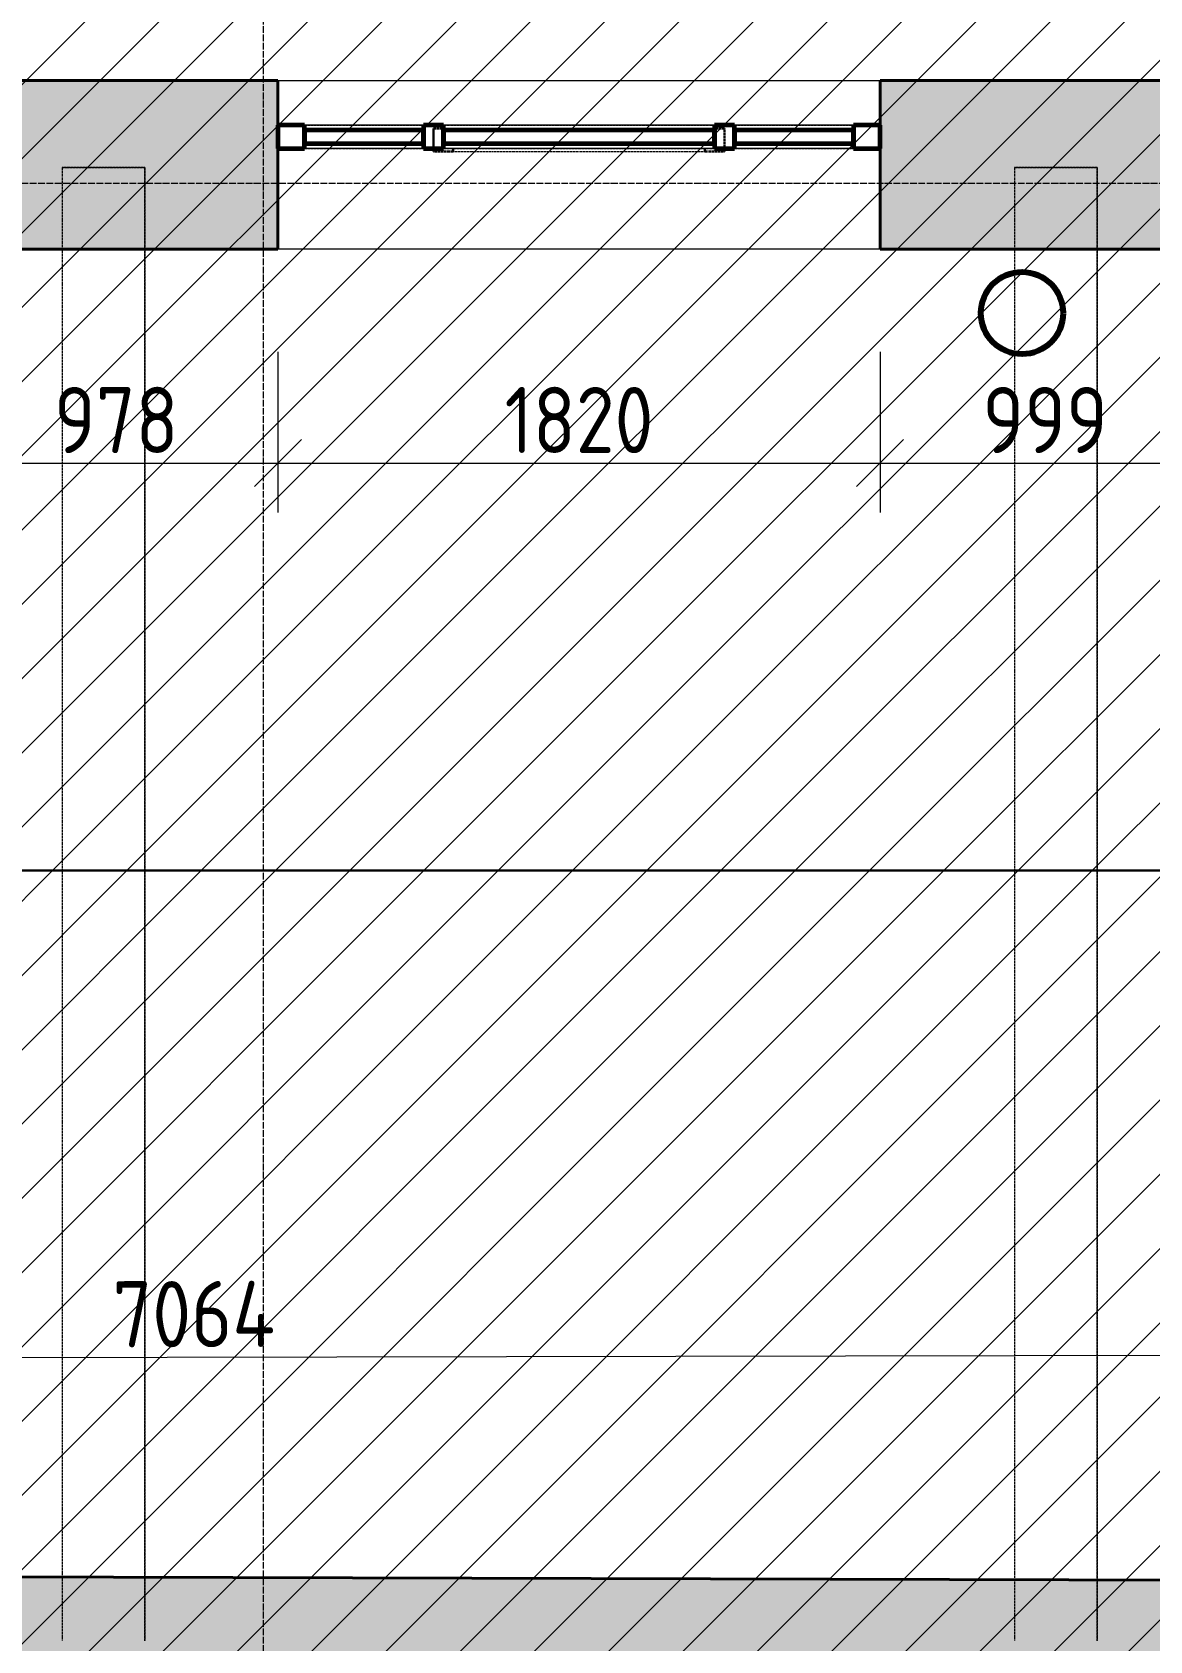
# Model space of a CAD drawing. Header units: millimetres. Extents: x -11886 to 379896, y -8130 to 47743.
# Drawn here: x 138550 to 141929, y 8999 to 13863 of the extents above; entities that cross this region are included whole.
import ezdxf

# ---------------------------------------------------------------- set-up
doc = ezdxf.new("R2010")
doc.units = ezdxf.units.MM
for name, pattern in [('ADSK_Линия сетки', [25, 20, -2.5, 0, -2.5]), ('ADSK_Сверху', [4.5, 3, -1.5]), ('ADSK_Снесено', [4.5, 3, -1.5])]:
    doc.linetypes.add(name, pattern=pattern)
for name, color, linetype, lineweight, true_color in [('_ Окна', 5, 'Continuous', 30, 0x0000ff), ('Витраж', 5, 'Continuous', 18, 0x0000ff), ('Окна', 5, 'Continuous', 18, 0x0000ff), ('Панели витража', 5, 'Continuous', 18, 0x0000ff), ('планы со стояками отопление_dwg', 7, 'Continuous', 9, 0x767676), ('Стены внутренние', 5, 'Continuous', 18, 0x0000ff), ('Стены наружные', 1, 'ADSK_Снесено', 18, 0xff0000)]:
    doc.layers.add(name, color=color, linetype=linetype, lineweight=lineweight, true_color=true_color)
for name, color, linetype, lineweight in [('Каркас', 7, 'Continuous', 18), ('Оси', 7, 'Continuous', 9), ('Размеры', 7, 'Continuous', 9), ('стояки', 7, 'Continuous', 9)]:
    doc.layers.add(name, color=color, linetype=linetype, lineweight=lineweight)
doc.styles.add('GOST Common_1', font='GOST_Common.ttf', dxfattribs={"width": 0.9, "height": 200})
doc.dimstyles.new('ADSK_Основной_2_мм_Округление_до_1_мм', dxfattribs={"dimscale": 304.8, "dimtxt": 201.142999, "dimasz": 0.463911, "dimexe": 0.492126, "dimexo": 0.492126, "dimgap": 0.098425, "dimtad": 1, "dimdec": 0, "dimdsep": 46, "dimtxsty": 'GOST Common_1', "dimblk1": 'OBLIQUE', "dimblk2": 'OBLIQUE', "dimsah": 1, "dimcen": 0.09, "dimdle": 0.492126, "dimazin": 2, "dimtfac": 1, "dimtdec": 4, "dimtix": 1, "dimtmove": 0, "dimatfit": 3, "dimfxl": 1, "dimtvp": 1, "dimtolj": 1, "dimtzin": 0, "dimlwd": 20, "dimlwe": 20, "dimarcsym": 2})
pattern_1 = [(45, (108139.4, 85026.59), (-112.2532, 112.2532), [])]

# ---------------------------------------------------------------- blocks, each defined once
blk = doc.blocks.new('Прямоугольный импост - 70х20_60мм-1225109-02 План 2-го этажа маркировочный')
at = {"layer": 'Витраж', "color": 161, "linetype": 'ADSK_Сверху', "true_color": 0xaaaaff}
for p, q in [((39665.6, 2434.5), (39665.6, 2364.5)), ((39745.6, 2434.5), (39665.6, 2434.5)), ((40135.6, 2434.5), (40105.6, 2434.5)), ((39745.6, 2364.5), (39665.6, 2364.5)), ((40135.6, 2364.5), (40105.6, 2364.5))]:
    blk.add_line(p, q, dxfattribs=at)
blk = doc.blocks.new('Прямоугольный импост - 70х20_60мм-1236811-02 План 2-го этажа маркировочный')
at = {"layer": 'Витраж', "color": 161, "linetype": 'ADSK_Сверху', "true_color": 0xaaaaff}
for p, q in [((-80, 35), (0, 35)), ((0, 35), (0, -35)), ((0, -35), (-80, -35))]:
    blk.add_line(p, q, dxfattribs=at)
blk = doc.blocks.new('Прямоугольный импост - 70х20_60мм-1236812-02 План 2-го этажа маркировочный')
at = {"layer": 'Витраж', "color": 161, "linetype": 'ADSK_Сверху', "true_color": 0xaaaaff}
for p, q in [((0, 35), (-80, 35)), ((0, -35), (0, 35)), ((-80, -35), (0, -35))]:
    blk.add_line(p, q, dxfattribs=at)
blk = doc.blocks.new('Прямоугольный импост - 70х20_60мм-1225111-02 План 2-го этажа маркировочный')
at = {"layer": 'Витраж', "color": 161, "linetype": 'ADSK_Сверху', "true_color": 0xaaaaff}
for p, q in [((40165.6, 2434.5), (40135.6, 2434.5)), ((41015.6, 2434.5), (40985.6, 2434.5)), ((40165.6, 2364.5), (40135.6, 2364.5)), ((41015.6, 2364.5), (40985.6, 2364.5))]:
    blk.add_line(p, q, dxfattribs=at)
blk = doc.blocks.new('Витраж-тент со смещением вовне - 60мм 30 сдвиг-1466982-02 План 2-го этажа маркировочный')
at = {"layer": '_ Окна', "color": 161, "linetype": 'ADSK_Сверху', "true_color": 0xaaaaff}
for p, q in [((-440, 25), (-440, -45)), ((-440, 25), (-410, 25)), ((-440, -45), (-440, 25)), ((440, 25), (410, 25)), ((440, -45), (440, 25)), ((440, -45), (440, 25)), ((-380, -45), (-440, -45)), ((-380, -35), (-380, -45)), ((380, -35), (380, -45)), ((380, -45), (440, -45))]:
    blk.add_line(p, q, dxfattribs=at)
at = {"layer": 'Окна', "color": 161, "linetype": 'ADSK_Сверху', "true_color": 0xaaaaff}
blk.add_line((-380, -45), (380, -45), dxfattribs=at)
blk = doc.blocks.new('Прямоугольный импост - 70х20_60мм-1225113-02 План 2-го этажа маркировочный')
at = {"layer": 'Витраж', "color": 161, "linetype": 'ADSK_Сверху', "true_color": 0xaaaaff}
for p, q in [((41045.6, 2434.5), (41015.6, 2434.5)), ((41485.6, 2434.5), (41405.6, 2434.5)), ((41485.6, 2364.5), (41485.6, 2434.5)), ((41045.6, 2364.5), (41015.6, 2364.5)), ((41485.6, 2364.5), (41405.6, 2364.5))]:
    blk.add_line(p, q, dxfattribs=at)
blk = doc.blocks.new('Прямоугольный импост - 70х60мм-1236807-02 План 2-го этажа маркировочный')
at = {"layer": 'Витраж', "color": 161, "linetype": 'ADSK_Сверху', "true_color": 0xaaaaff}
for p, q in [((-30, 35), (30, 35)), ((30, -35), (-30, -35))]:
    blk.add_line(p, q, dxfattribs=at)
blk = doc.blocks.new('Прямоугольный импост - 70х60мм-1225009-02 План 2-го этажа маркировочный')
at = {"layer": 'Витраж', "color": 161, "linetype": 'ADSK_Сверху', "true_color": 0xaaaaff}
for p, q in [((41045.6, 2434.5), (41045.6, 2364.5)), ((41405.6, 2434.5), (41045.6, 2434.5)), ((41405.6, 2364.5), (41405.6, 2434.5)), ((41405.6, 2364.5), (41045.6, 2364.5))]:
    blk.add_line(p, q, dxfattribs=at)
blk = doc.blocks.new('Прямоугольный импост - 70х60мм-1242018-02 План 2-го этажа маркировочный')
at = {"layer": 'Витраж', "color": 161, "linetype": 'ADSK_Сверху', "true_color": 0xaaaaff}
for p, q in [((40165.6, 2434.5), (40165.6, 2364.5)), ((40985.6, 2434.5), (40165.6, 2434.5)), ((40985.6, 2364.5), (40985.6, 2434.5)), ((40985.6, 2364.5), (40165.6, 2364.5))]:
    blk.add_line(p, q, dxfattribs=at)
blk = doc.blocks.new('Системная панель - _AR_Стекло_40мм_привязка по центру-V121-02 План 2-го этажа маркировочный')
at = {"layer": 'Панели витража', "color": 1, "lineweight": 60, "true_color": 0xff0000}
for p, q in [((180, 20), (-180, 20)), ((-180, 20), (-180, -20)), ((180, -20), (180, 20)), ((-180, -20), (180, -20))]:
    blk.add_line(p, q, dxfattribs=at)
blk = doc.blocks.new('Прямоугольный импост - 70х40_60мм-V87-02 План 2-го этажа маркировочный')
at = {"layer": 'Витраж'}
for p, q in [((3738.5, 35431.9), (3738.5, 35791.9)), ((3808.5, 35431.9), (3808.5, 35791.9))]:
    blk.add_line(p, q, dxfattribs=at)
blk = doc.blocks.new('Прямоугольный импост - 70х20_60мм-V122-02 План 2-го этажа маркировочный')
at = {"layer": 'Витраж', "color": 1, "lineweight": 60, "true_color": 0xff0000}
for p, q in [((-80, 35), (0, 35)), ((-80, -35), (-80, 35)), ((0, 35), (0, -35)), ((0, -35), (-80, -35))]:
    blk.add_line(p, q, dxfattribs=at)
blk = doc.blocks.new('Прямоугольный импост - 70х20_60мм-V123-02 План 2-го этажа маркировочный')
at = {"layer": 'Витраж', "color": 1, "lineweight": 60, "true_color": 0xff0000}
for p, q in [((0, 35), (-80, 35)), ((-80, 35), (-80, -35)), ((0, -35), (0, 35)), ((-80, -35), (0, -35))]:
    blk.add_line(p, q, dxfattribs=at)
blk = doc.blocks.new('Прямоугольный импост - 70х40_60мм-V45-02 План 2-го этажа маркировочный')
at = {"layer": 'Витраж'}
for p, q in [((-6006, 11432.9), (-6006, 11072.9)), ((-5936, 11432.9), (-5936, 11072.9))]:
    blk.add_line(p, q, dxfattribs=at)
blk = doc.blocks.new('Системная панель - _AR_Стекло_40мм_привязка по центру-V124-02 План 2-го этажа маркировочный')
at = {"layer": 'Панели витража', "color": 1, "lineweight": 60, "true_color": 0xff0000}
for p, q in [((410, 20), (-410, 20)), ((-410, 20), (-410, -20)), ((410, -20), (410, 20)), ((-410, -20), (410, -20))]:
    blk.add_line(p, q, dxfattribs=at)
blk = doc.blocks.new('Прямоугольный импост - 70х40_60мм-V46-02 План 2-го этажа маркировочный')
at = {"layer": 'Витраж'}
for p, q in [((-6006, 11012.9), (-6006, 10192.9)), ((-5936, 11012.9), (-5936, 10192.9))]:
    blk.add_line(p, q, dxfattribs=at)
blk = doc.blocks.new('Прямоугольный импост - 70х60мм-V125-02 План 2-го этажа маркировочный')
at = {"layer": 'Витраж', "color": 1, "lineweight": 60, "true_color": 0xff0000}
for p, q in [((-30, 35), (30, 35)), ((-30, -35), (-30, 35)), ((30, 35), (30, -35)), ((30, -35), (-30, -35))]:
    blk.add_line(p, q, dxfattribs=at)
blk = doc.blocks.new('планы со стояками отопление_dwg-1484427-02 План 2-го этажа маркировочный')
at = {"layer": 'стояки', "color": 246, "lineweight": 80, "true_color": 0x7f001f}
blk.add_circle((206659.1, 251420), 124.3, dxfattribs=at)
blk = doc.blocks.new('_Oblique')
at = {"color": 0, "linetype": 'ByBlock', "lineweight": -2}
blk.add_line((-0.5, -0.5), (0.5, 0.5), dxfattribs=at)
blk = doc.blocks.new('*D1646')
at = {"layer": 'Defpoints', "color": 0, "transparency": 16777216}
for p in [(142570.9, 9864.2), (135507.9, 9200.4), (142572.2, 9181.7)]:
    blk.add_point(p, dxfattribs=at)
at = {"layer": 'Размеры', "color": 0, "lineweight": 20, "transparency": 16777216}
for p, q in [((135507.6, 9350.4), (135506.3, 10000.3)), ((142571.9, 9331.7), (142570.6, 10014.2)), ((135356.6, 9850), (142720.9, 9864.4))]:
    blk.add_line(p, q, dxfattribs=at)
at = {"layer": 'Размеры', "color": 0, "lineweight": 20, "transparency": 16777216, "xscale": 141.4, "yscale": 141.4, "zscale": 141.4}
for p, rotation in [((142570.9, 9864.2), 0.112401266937691), ((135506.6, 9850.3), 180.1124012669377)]:
    blk.add_blockref('_Oblique', p, dxfattribs=dict(at, rotation=rotation))
at = {"layer": 'Размеры', "color": 0, "lineweight": 20, "transparency": 16777216, "insert": (139038.5, 9987.2), "char_height": 200, "width": 625.93, "attachment_point": 5, "rotation": 0.1124, "style": 'GOST Common_1'}
blk.add_mtext('\\A1;7064', dxfattribs=at)
blk = doc.blocks.new('*D1664')
at = {"layer": 'Defpoints', "color": 0, "transparency": 16777216}
for p in [(138315.2, 13046.6), (139293.2, 13046.6), (139293.2, 12560.2)]:
    blk.add_point(p, dxfattribs=at)
at = {"layer": 'Размеры', "color": 0, "lineweight": 20, "transparency": 16777216}
for p, q in [((138315.2, 12896.6), (138315.2, 12410.2)), ((139293.2, 12896.6), (139293.2, 12410.2)), ((138165.2, 12560.2), (139443.2, 12560.2))]:
    blk.add_line(p, q, dxfattribs=at)
at = {"layer": 'Размеры', "color": 0, "lineweight": 20, "transparency": 16777216, "xscale": 141.4, "yscale": 141.4, "zscale": 141.4, "rotation": 180}
blk.add_blockref('_Oblique', (138315.2, 12560.2), dxfattribs=at)
at = {"layer": 'Размеры', "color": 0, "lineweight": 20, "transparency": 16777216, "xscale": 141.4, "yscale": 141.4, "zscale": 141.4}
blk.add_blockref('_Oblique', (139293.2, 12560.2), dxfattribs=at)
at = {"layer": 'Размеры', "color": 0, "lineweight": 20, "transparency": 16777216, "insert": (138804.2, 12690.2), "char_height": 200, "width": 454.106, "attachment_point": 5, "style": 'GOST Common_1'}
blk.add_mtext('\\A1;978', dxfattribs=at)
blk = doc.blocks.new('*D1665')
at = {"layer": 'Defpoints', "color": 0, "transparency": 16777216}
for p in [(139293.2, 13046.6), (141113.2, 13046.6), (141113.2, 12560.2)]:
    blk.add_point(p, dxfattribs=at)
at = {"layer": 'Размеры', "color": 0, "lineweight": 20, "transparency": 16777216}
for p, q in [((139293.2, 12896.6), (139293.2, 12410.2)), ((141113.2, 12896.6), (141113.2, 12410.2)), ((139143.2, 12560.2), (141263.2, 12560.2))]:
    blk.add_line(p, q, dxfattribs=at)
at = {"layer": 'Размеры', "color": 0, "lineweight": 20, "transparency": 16777216, "xscale": 141.4, "yscale": 141.4, "zscale": 141.4, "rotation": 180}
blk.add_blockref('_Oblique', (139293.2, 12560.2), dxfattribs=at)
at = {"layer": 'Размеры', "color": 0, "lineweight": 20, "transparency": 16777216, "xscale": 141.4, "yscale": 141.4, "zscale": 141.4}
blk.add_blockref('_Oblique', (141113.2, 12560.2), dxfattribs=at)
at = {"layer": 'Размеры', "color": 0, "lineweight": 20, "transparency": 16777216, "insert": (140203.2, 12690.2), "char_height": 200, "width": 560.473, "attachment_point": 5, "style": 'GOST Common_1'}
blk.add_mtext('\\A1;1820', dxfattribs=at)
blk = doc.blocks.new('*D1666')
at = {"layer": 'Defpoints', "color": 0, "transparency": 16777216}
for p in [(141113.2, 13046.6), (142112.2, 13046.6), (142112.2, 12560.2)]:
    blk.add_point(p, dxfattribs=at)
at = {"layer": 'Размеры', "color": 0, "lineweight": 20, "transparency": 16777216}
for p, q in [((141113.2, 12896.6), (141113.2, 12410.2)), ((142112.2, 12896.6), (142112.2, 12410.2)), ((140963.2, 12560.2), (142262.2, 12560.2))]:
    blk.add_line(p, q, dxfattribs=at)
at = {"layer": 'Размеры', "color": 0, "lineweight": 20, "transparency": 16777216, "xscale": 141.4, "yscale": 141.4, "zscale": 141.4, "rotation": 180}
blk.add_blockref('_Oblique', (141113.2, 12560.2), dxfattribs=at)
at = {"layer": 'Размеры', "color": 0, "lineweight": 20, "transparency": 16777216, "xscale": 141.4, "yscale": 141.4, "zscale": 141.4}
blk.add_blockref('_Oblique', (142112.2, 12560.2), dxfattribs=at)
at = {"layer": 'Размеры', "color": 0, "lineweight": 20, "transparency": 16777216, "insert": (141612.7, 12690.2), "char_height": 200, "width": 454.106, "attachment_point": 5, "style": 'GOST Common_1'}
blk.add_mtext('\\A1;999', dxfattribs=at)

msp = doc.modelspace()

# ---------------------------------------------------------------- hatches: boundary and pattern name
at = {"lineweight": 13, "true_color": 0x636466, "transparency": 33554559}
h = msp.add_hatch(dxfattribs=at)
h.set_pattern_fill('ANSI31', color=251, scale=50)
h.set_pattern_definition(pattern_1)
h.paths.add_polyline_path([(158072.8, 8682.3), (164353.35, 8682.3), (164172.02, 43909.21), (154172.61, 43909.21), (154172.61, 21084.06), (154859.25, 21054.57), (154861.07, 11328.12), (108910.53, 11328.12), (108910.53, 8679.25), (108429.9, 8679.25), (108429.9, 456.79), (116412.4, 422.02), (116412.4, 2336.48), (127112.04, 2336.48), (127112.04, -2582.57), (139475.8, -2582.57), (139475.8, 2335.74), (150176.33, 2256.79), (150176.33, 300.23), (158072.8, 300.23)])
h = msp.add_hatch(dxfattribs=at)
h.set_pattern_fill('ANSI31', color=251, scale=50)
h.set_pattern_definition(pattern_1)
h.paths.add_polyline_path([(139456.42, 43675.13), (126595.23, 43675.13), (126595.23, 21068.63), (119444.64, 21068.63), (119440.72, 13720.18), (122426.97, 13716.63), (122426.97, 13206.63), (120564.56, 13206.63), (120564.56, 11328.12), (143932.17, 11328.12), (143932.17, 13716.63), (146881.3, 13716.63), (146869.1, 21084.06), (139456.42, 21084.06)])
at = {"layer": 'Стены внутренние', "true_color": 0xc0c0c0}
h = msp.add_hatch(color=9, dxfattribs=at)
h.paths.add_polyline_path([(150643.87, 8780.41), (150640, 9160.42), (144072.23, 9177.78), (144072.23, 8797.78), (150641.87, 8780.41)])
h.paths.add_polyline_path([(142571.23, 8801.75), (142572.05, 9181.75), (135507.92, 9200.42), (135507.92, 8820.42), (142541.7, 8801.83)])
h.paths.add_polyline_path([(134006.92, 8824.39), (134007.74, 9204.38), (126996.32, 9222.92), (126996.32, 8842.92), (133964.74, 8824.5)])
h.paths.add_polyline_path([(125495.32, 8846.88), (125496.14, 9226.88), (123737.94, 9231.53), (123736.93, 8851.53), (125345.24, 8847.28)])
h.paths.add_polyline_path([(122236.94, 8855.5), (122237.76, 9235.5), (118638.72, 9245.01), (118638.72, 8865.01), (122211.13, 8855.57)])
h.paths.add_polyline_path([(117111.78, 8869.04), (117111.78, 9249.05), (116272.42, 9251.26), (116273.17, 8871.26), (117048.57, 8869.21)])
at = {"layer": 'Стены наружные', "linetype": 'Continuous', "true_color": 0xc0c0c0}
h = msp.add_hatch(color=9, dxfattribs=at)
h.paths.add_polyline_path([(145083.02, 13206.63), (147391.3, 13206.63), (147391.3, 13716.63), (143932.17, 13716.63), (143932.17, 13206.63)])
h.paths.add_polyline_path([(141113.18, 13206.63), (142112.17, 13206.63), (142112.17, 13716.63), (141113.18, 13716.63), (141113.18, 13231.1)])
h.paths.add_polyline_path([(138315.18, 13206.63), (139293.18, 13206.63), (139293.18, 13716.63), (138315.18, 13716.63), (138315.18, 13261.27)])
h.paths.add_polyline_path([(136495.18, 13206.63), (136495.18, 13716.63), (135501.45, 13716.63), (135501.45, 13206.63)])
h.paths.add_polyline_path([(132938.29, 13206.63), (133681.45, 13206.63), (133681.45, 13716.63), (132691.77, 13716.63), (132691.77, 13206.63)])
h.paths.add_polyline_path([(130871.77, 13206.63), (130871.77, 13716.63), (129873.38, 13716.63), (129873.38, 13206.63)])
h.paths.add_polyline_path([(127293.77, 13206.63), (128053.38, 13206.63), (128053.38, 13716.63), (127043.97, 13716.63), (127043.97, 13206.63)])
h.paths.add_polyline_path([(124752.45, 13206.63), (125223.97, 13206.63), (125223.97, 13716.63), (124246.97, 13716.63), (124246.97, 13206.63)])
h.paths.add_polyline_path([(119669.81, 13206.63), (122426.97, 13206.63), (122426.97, 13716.63), (119440.72, 13716.63), (119440.72, 13359.62), (119399.51, 13309.62), (119314.64, 13309.62), (119314.64, 13206.63), (119440.72, 13206.63)])

# ---------------------------------------------------------------- linework, layer by layer
at = {"color": 251, "lineweight": 30, "true_color": 0x636466}
for points in [[(119444.64, 21068.63), (119440.72, 13720.18), (122426.97, 13716.63), (122426.97, 13206.63), (120564.56, 13206.63), (120564.56, 11328.12), (143932.17, 11328.12), (143932.17, 13716.63), (146881.3, 13716.63), (146869.1, 21084.06), (139456.42, 21084.06), (139456.42, 43675.13), (126595.23, 43675.13), (126595.23, 21068.63), (119444.64, 21068.63)], [(108910.53, 11328.12), (154861.07, 11328.12), (154859.25, 21054.57), (154172.61, 21084.06)]]:
    msp.add_lwpolyline(points, dxfattribs=at)
at = {"layer": 'Каркас', "color": 253, "linetype": 'ADSK_Сверху', "true_color": 0xaaaaaa}
for p, q in [((138890.34, 13454), (138640.34, 13454)), ((138640.34, 13454), (138640.34, 8999.43)), ((138890.34, 13454), (138890.34, 8999.43)), ((141769.74, 13454), (141519.74, 13454)), ((141519.74, 13454), (141519.74, 8999.43)), ((141769.74, 13454), (141769.74, 8999.43))]:
    msp.add_line(p, q, dxfattribs=at)
at = {"layer": 'Каркас', "color": 253, "linetype": 'ADSK_Сверху', "true_color": 0xb2b2b2}
for p, q in [((138640.34, 13454), (138890.34, 13454)), ((138640.34, 13454), (138640.34, 8999.43)), ((138890.34, 8999.43), (138890.34, 13454)), ((141519.74, 13454), (141769.74, 13454)), ((141519.74, 13454), (141519.74, 8999.43)), ((141769.74, 8999.43), (141769.74, 13454))]:
    msp.add_line(p, q, dxfattribs=at)
at = {"layer": 'Оси', "linetype": 'ADSK_Линия сетки'}
for p, q in [((139249.31, -5917.65), (139249.31, 44684.79)), ((97053.17, 13406.79), (165281.12, 13406.79))]:
    msp.add_line(p, q, dxfattribs=at)
at = {"layer": 'Стены внутренние', "color": 18, "lineweight": 40, "true_color": 0x000000}
msp.add_line((142572.23, 9181.75), (135507.92, 9200.42), dxfattribs=at)
at = {"layer": 'Стены наружные', "color": 18, "linetype": 'Continuous', "lineweight": 40, "true_color": 0x000000}
for p, q in [((139293.18, 13716.63), (138315.18, 13716.63)), ((139293.18, 13206.63), (139293.18, 13716.63)), ((142112.17, 13716.63), (141113.18, 13716.63)), ((141113.18, 13716.63), (141113.18, 13206.63)), ((138315.18, 13206.63), (139293.18, 13206.63)), ((141113.18, 13206.63), (142112.17, 13206.63))]:
    msp.add_line(p, q, dxfattribs=at)
at = {"layer": 'Стены наружные', "color": 18, "linetype": 'Continuous', "true_color": 0x000000}
for p, q in [((139293.18, 13716.63), (141113.18, 13716.63)), ((141113.18, 13206.63), (139293.18, 13206.63))]:
    msp.add_line(p, q, dxfattribs=at)

# ---------------------------------------------------------------- block references
at = {"layer": '_ Окна', "color": 161, "linetype": 'ADSK_Сверху', "true_color": 0xaaaaff}
msp.add_blockref('Витраж-тент со смещением вовне - 60мм 30 сдвиг-1466982-02 План 2-го этажа маркировочный', (140203.18, 13546.63), dxfattribs=at)
at = {"layer": 'Витраж', "color": 161, "linetype": 'ADSK_Сверху', "true_color": 0xaaaaff, "rotation": 180}
for name, p in [('Прямоугольный импост - 70х20_60мм-1236812-02 План 2-го этажа маркировочный', (139293.18, 13546.63)), ('Прямоугольный импост - 70х20_60мм-1225113-02 План 2-го этажа маркировочный', (180778.8, 15946.14)), ('Прямоугольный импост - 70х60мм-1225009-02 План 2-го этажа маркировочный', (180778.8, 15946.14)), ('Прямоугольный импост - 70х20_60мм-1225111-02 План 2-го этажа маркировочный', (180778.8, 15946.14)), ('Прямоугольный импост - 70х60мм-1242018-02 План 2-го этажа маркировочный', (180778.8, 15946.14)), ('Прямоугольный импост - 70х20_60мм-1225109-02 План 2-го этажа маркировочный', (180778.8, 15946.14)), ('Прямоугольный импост - 70х60мм-1225009-02 План 2-го этажа маркировочный', (182078.8, 15946.14))]:
    msp.add_blockref(name, p, dxfattribs=at)
at = {"layer": 'Витраж'}
for name, p, rotation in [('Прямоугольный импост - 70х20_60мм-V123-02 План 2-го этажа маркировочный', (139293.18, 13546.63), 180), ('Прямоугольный импост - 70х40_60мм-V87-02 План 2-го этажа маркировочный', (175165.08, 9773.13), 90.00000000000072), ('Прямоугольный импост - 70х40_60мм-V46-02 План 2-го этажа маркировочный', (129600.3, 7575.59), 270.0000000000005), ('Прямоугольный импост - 70х40_60мм-V45-02 План 2-го этажа маркировочный', (129600.3, 7575.59), 270.0000000000002)]:
    msp.add_blockref(name, p, dxfattribs=dict(at, rotation=rotation))
at = {"layer": 'Витраж', "color": 161, "linetype": 'ADSK_Сверху', "true_color": 0xaaaaff, "extrusion": (0, 0, -1), "rotation": 180}
for name, p in [('Прямоугольный импост - 70х60мм-1236807-02 План 2-го этажа маркировочный', (-139763.18, 13546.63)), ('Прямоугольный импост - 70х60мм-1236807-02 План 2-го этажа маркировочный', (-140643.18, 13546.63)), ('Прямоугольный импост - 70х20_60мм-1236811-02 План 2-го этажа маркировочный', (-141113.18, 13546.63))]:
    msp.add_blockref(name, p, dxfattribs=at)
at = {"layer": 'Витраж', "extrusion": (0, 0, -1), "rotation": 180}
for name, p in [('Прямоугольный импост - 70х60мм-V125-02 План 2-го этажа маркировочный', (-139763.18, 13546.63)), ('Прямоугольный импост - 70х60мм-V125-02 План 2-го этажа маркировочный', (-140643.18, 13546.63)), ('Прямоугольный импост - 70х20_60мм-V122-02 План 2-го этажа маркировочный', (-141113.18, 13546.63))]:
    msp.add_blockref(name, p, dxfattribs=at)
at = {"layer": 'Панели витража'}
for name, p in [('Системная панель - _AR_Стекло_40мм_привязка по центру-V121-02 План 2-го этажа маркировочный', (139553.18, 13546.63)), ('Системная панель - _AR_Стекло_40мм_привязка по центру-V124-02 План 2-го этажа маркировочный', (140203.18, 13546.63)), ('Системная панель - _AR_Стекло_40мм_привязка по центру-V121-02 План 2-го этажа маркировочный', (140853.18, 13546.63))]:
    msp.add_blockref(name, p, dxfattribs=at)
at = {"layer": 'планы со стояками отопление_dwg', "color": 6, "true_color": 0xff00ff}
msp.add_blockref('планы со стояками отопление_dwg-1484427-02 План 2-го этажа маркировочный', (-65116.64, -238406.38), dxfattribs=at)

# ---------------------------------------------------------------- dimensions: what is measured, and where the dimension line sits
at = {"layer": 'Размеры', "lineweight": 20}
for base, p1, p2, override, picture, middle in [((139293.18, 12560.24), (138315.18, 13046.63), (139293.18, 13046.63), {"dimpost": '<>', "dimfxl": 977.996878}, '*D1664', (138804.18, 12690.24)), ((141113.18, 12560.24), (139293.18, 13046.63), (141113.18, 13046.63), {"dimpost": '<>', "dimfxl": 1820}, '*D1665', (140203.18, 12690.24)), ((142112.17, 12560.24), (141113.18, 13046.63), (142112.17, 13046.63), {"dimpost": '<>', "dimfxl": 998.991034}, '*D1666', (141612.67, 12690.24))]:
    dim = msp.add_linear_dim(base=base, p1=p1, p2=p2, dimstyle='ADSK_Основной_2_мм_Округление_до_1_мм', override=override, dxfattribs=at)
    dim.commit()
    dim.dimension.update_dxf_attribs({"geometry": picture, "text_midpoint": middle})
dim = msp.add_linear_dim(base=(142570.9, 9864.15), p1=(135507.92, 9200.42), p2=(142572.23, 9181.75), angle=0.1124, dimstyle='ADSK_Основной_2_мм_Округление_до_1_мм', override={"dimpost": '<>', "dimfxl": 7064.343127}, dxfattribs=at)
dim.commit()
dim.dimension.update_dxf_attribs({"geometry": '*D1646', "text_midpoint": (139038.51, 9987.22)})

doc.saveas('drawing.dxf')
